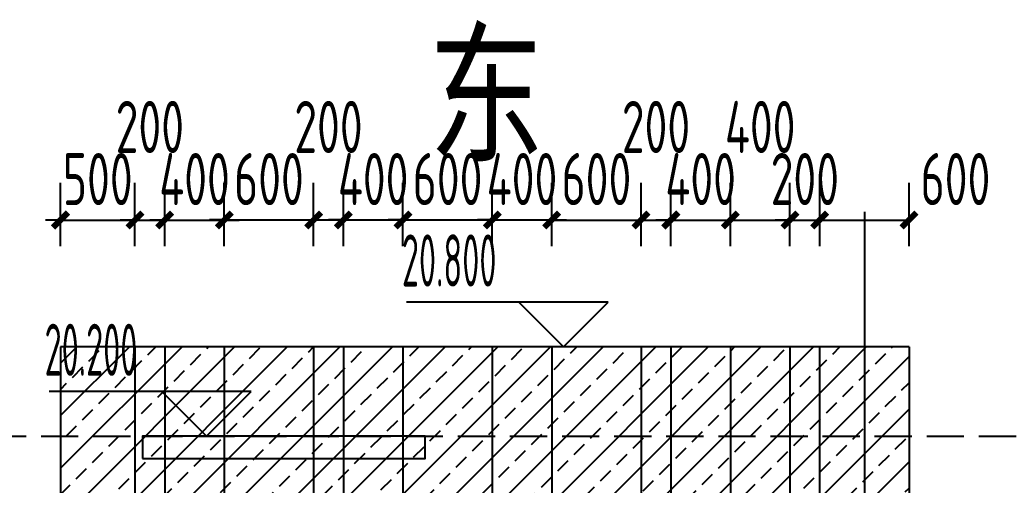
# Model space of a CAD drawing. Extents: x -863035 to 270371, y -8918 to 240488.
# Drawn here: x -33060 to -26369, y 131485 to 134610 of the extents above; entities that cross this region are included whole.
import ezdxf

# ---------------------------------------------------------------- set-up
doc = ezdxf.new("R2010")
doc.units = 0
doc.header["$LTSCALE"] = 1000
doc.header["$MEASUREMENT"] = 0
doc.linetypes.add('DASH', pattern=[0.35, 0.25, -0.1])
for name, color, linetype in [('01-标注_尺寸', 124, 'Continuous'), ('01-标注_标高', 200, 'Continuous'), ('02-TEXT_标注', 130, 'Continuous'), ('05-填充_156', 156, 'Continuous'), ('A-C_窗', 140, 'Continuous'), ('A_AXIS-轴线', 36, 'Continuous'), ('E-墙面分格', 146, 'Continuous'), ('E-立面轮廓', 241, 'Continuous')]:
    doc.layers.add(name, color=color, linetype=linetype)
doc.layers.add('04-不打印_辅助线', color=165, linetype='Continuous', plot=False)
doc.styles.add('_TCH_DIM', font='ROS1', dxfattribs={"width": 0.75, "bigfont": 'JD'})
doc.styles.add('_TCH_DIM_T3', font='ROS1', dxfattribs={"width": 0.75, "bigfont": 'JD'})
doc.styles.add('_TCH_LABEL', font='', dxfattribs={"width": 0.75})
doc.styles.get('_TCH_LABEL').set_extended_font_data('SimSun')
doc.dimstyles.new('_TCH_ARCH&&100', dxfattribs={"dimtxt": 350, "dimasz": 100, "dimexe": 250, "dimexo": 300, "dimgap": 100, "dimtad": 1, "dimdec": 0, "dimzin": 0, "dimdsep": 46, "dimtxsty": '_TCH_DIM_T3', "dimblk": 'ARCHTICK', "dimcen": 0.09, "dimclrt": 7, "dimazin": 2, "dimtfac": 1, "dimtdec": 0, "dimtix": 1, "dimtmove": 2, "dimatfit": 3, "dimfxl": 0, "dimtolj": 1, "dimtzin": 0, "dimarcsym": 0})

# ---------------------------------------------------------------- blocks, each defined once
blk = doc.blocks.new('*U127')
at = {"layer": 'E-墙面分格'}
for p, q in [((-2550, 1550), (-2550, 0)), ((-2050, 1550), (-2050, 0)), ((-1850, 1550), (-1850, 0)), ((-1450, 1550), (-1450, 0)), ((-850, 1550), (-850, 0)), ((-650, 1550), (-650, 0)), ((-250, 1550), (-250, 0)), ((350, 1550), (350, 0)), ((750, 1550), (750, 0)), ((1350, 1550), (1350, 0)), ((1550, 1550), (1550, 0)), ((1950, 1550), (1950, 0)), ((2350, 1550), (2350, 0)), ((2550, 0), (2550, 1550)), ((-2550, 0), (-2550, -1550)), ((-2250, 0), (-2250, -1550)), ((-1850, 0), (-1850, -1550)), ((-1650, 0), (-1650, -1550)), ((-1050, 0), (-1050, -1550)), ((-850, 0), (-850, -1550)), ((-450, 0), (-450, -1550)), ((-50, 0), (-50, -1550)), ((550, 0), (550, -1550)), ((750, 0), (750, -1550)), ((1150, 0), (1150, -1550)), ((1750, 0), (1750, -1550)), ((1950, 0), (1950, -1550)), ((2550, 0), (2550, -1550))]:
    blk.add_line(p, q, dxfattribs=at)
blk = doc.blocks.new('*U128')
at = {"layer": 'A-C_窗', "color": 0, "linetype": 'ByBlock', "lineweight": -2, "transparency": 16777216}
blk.add_blockref('*U127', (0, 0), dxfattribs=at)
blk = doc.blocks.new('fgawewatr')
at = {"layer": 'A-C_窗'}
blk.add_lwpolyline([(328374.3, -157205.4), (330274.3, -157205.4), (330274.3, -157055.4), (328374.3, -157055.4)], close=True, dxfattribs=at)
blk = doc.blocks.new('_ArchTick')
at = {"color": 0, "linetype": 'ByBlock', "const_width": 0.4}
blk.add_lwpolyline([(-0.5, -0.5), (0.5, 0.5)], dxfattribs=at)
blk = doc.blocks.new('*D1596')
at = {"layer": '01-标注_尺寸', "color": 0, "lineweight": -2, "transparency": 16777216}
for p, q in [((-32787.7, 133091.2), (-32787.7, 133516.2)), ((-32287.7, 133091.2), (-32287.7, 133516.2)), ((-32787.7, 133266.2), (-32887.7, 133266.2)), ((-32787.7, 133266.2), (-32287.7, 133266.2)), ((-32287.7, 133266.2), (-32187.7, 133266.2))]:
    blk.add_line(p, q, dxfattribs=at)
at = {"layer": 'Defpoints', "color": 0, "transparency": 16777216}
for p in [(-32287.7, 133266.2), (-32787.7, 132791.2), (-32287.7, 132791.2)]:
    blk.add_point(p, dxfattribs=at)
at = {"layer": '01-标注_尺寸', "color": 0, "lineweight": -2, "transparency": 16777216, "xscale": 100, "yscale": 100, "zscale": 100}
blk.add_blockref('_ArchTick', (-32787.7, 133266.2), dxfattribs=at)
at = {"layer": '01-标注_尺寸', "color": 0, "lineweight": -2, "transparency": 16777216, "xscale": 100, "yscale": 100, "zscale": 100, "rotation": 180}
blk.add_blockref('_ArchTick', (-32287.7, 133266.2), dxfattribs=at)
at = {"layer": '01-标注_尺寸', "color": 7, "transparency": 16777216, "insert": (-32537.7, 133541.2), "char_height": 350, "attachment_point": 5, "style": '_TCH_DIM_T3'}
blk.add_mtext('\\A1;500', dxfattribs=at)
blk = doc.blocks.new('*D1597')
at = {"layer": '01-标注_尺寸', "color": 0, "lineweight": -2, "transparency": 16777216}
for p, q in [((-32287.7, 133091.2), (-32287.7, 133516.2)), ((-32087.7, 133091.2), (-32087.7, 133516.2)), ((-32287.7, 133266.2), (-32387.7, 133266.2)), ((-32287.7, 133266.2), (-32087.7, 133266.2)), ((-32087.7, 133266.2), (-31987.7, 133266.2))]:
    blk.add_line(p, q, dxfattribs=at)
at = {"layer": 'Defpoints', "color": 0, "transparency": 16777216}
for p in [(-32087.7, 133266.2), (-32287.7, 132791.2), (-32087.7, 132791.2)]:
    blk.add_point(p, dxfattribs=at)
at = {"layer": '01-标注_尺寸', "color": 0, "lineweight": -2, "transparency": 16777216, "xscale": 100, "yscale": 100, "zscale": 100}
blk.add_blockref('_ArchTick', (-32287.7, 133266.2), dxfattribs=at)
at = {"layer": '01-标注_尺寸', "color": 0, "lineweight": -2, "transparency": 16777216, "xscale": 100, "yscale": 100, "zscale": 100, "rotation": 180}
blk.add_blockref('_ArchTick', (-32087.7, 133266.2), dxfattribs=at)
at = {"layer": '01-标注_尺寸', "color": 7, "transparency": 16777216, "insert": (-32187.7, 133891.2), "char_height": 350, "attachment_point": 5, "style": '_TCH_DIM_T3'}
blk.add_mtext('\\A1;200', dxfattribs=at)
blk = doc.blocks.new('*D1598')
at = {"layer": '01-标注_尺寸', "color": 0, "lineweight": -2, "transparency": 16777216}
for p, q in [((-32087.7, 133091.2), (-32087.7, 133516.2)), ((-31687.7, 133091.2), (-31687.7, 133516.2)), ((-32087.7, 133266.2), (-32187.7, 133266.2)), ((-32087.7, 133266.2), (-31687.7, 133266.2)), ((-31687.7, 133266.2), (-31587.7, 133266.2))]:
    blk.add_line(p, q, dxfattribs=at)
at = {"layer": 'Defpoints', "color": 0, "transparency": 16777216}
for p in [(-31687.7, 133266.2), (-32087.7, 132791.2), (-31687.7, 132791.2)]:
    blk.add_point(p, dxfattribs=at)
at = {"layer": '01-标注_尺寸', "color": 0, "lineweight": -2, "transparency": 16777216, "xscale": 100, "yscale": 100, "zscale": 100}
blk.add_blockref('_ArchTick', (-32087.7, 133266.2), dxfattribs=at)
at = {"layer": '01-标注_尺寸', "color": 0, "lineweight": -2, "transparency": 16777216, "xscale": 100, "yscale": 100, "zscale": 100, "rotation": 180}
blk.add_blockref('_ArchTick', (-31687.7, 133266.2), dxfattribs=at)
at = {"layer": '01-标注_尺寸', "color": 7, "transparency": 16777216, "insert": (-31887.7, 133541.2), "char_height": 350, "attachment_point": 5, "style": '_TCH_DIM_T3'}
blk.add_mtext('\\A1;400', dxfattribs=at)
blk = doc.blocks.new('*D1599')
at = {"layer": '01-标注_尺寸', "color": 0, "lineweight": -2, "transparency": 16777216}
for p, q in [((-31687.72138, 133091.23498), (-31687.72138, 133516.23498)), ((-31087.72138, 133091.23498), (-31087.72138, 133516.23498)), ((-31687.72138, 133266.23498), (-31787.72138, 133266.23498)), ((-31687.72138, 133266.23498), (-31087.72138, 133266.23498)), ((-31087.72138, 133266.23498), (-30987.72138, 133266.23498))]:
    blk.add_line(p, q, dxfattribs=at)
at = {"layer": 'Defpoints', "color": 0, "transparency": 16777216}
for p in [(-31087.72138, 133266.23498), (-31687.72138, 132791.23498), (-31087.72138, 132791.23498)]:
    blk.add_point(p, dxfattribs=at)
at = {"layer": '01-标注_尺寸', "color": 0, "lineweight": -2, "transparency": 16777216, "xscale": 100, "yscale": 100, "zscale": 100}
blk.add_blockref('_ArchTick', (-31687.72138, 133266.23498), dxfattribs=at)
at = {"layer": '01-标注_尺寸', "color": 0, "lineweight": -2, "transparency": 16777216, "xscale": 100, "yscale": 100, "zscale": 100, "rotation": 180}
blk.add_blockref('_ArchTick', (-31087.72138, 133266.23498), dxfattribs=at)
at = {"layer": '01-标注_尺寸', "color": 7, "transparency": 16777216, "insert": (-31387.72138, 133541.23498), "char_height": 350, "attachment_point": 5, "style": '_TCH_DIM_T3'}
blk.add_mtext('\\A1;600', dxfattribs=at)
blk = doc.blocks.new('*D1600')
at = {"layer": '01-标注_尺寸', "color": 0, "lineweight": -2, "transparency": 16777216}
for p, q in [((-31087.72138, 133091.23498), (-31087.72138, 133516.23498)), ((-30887.72138, 133091.23498), (-30887.72138, 133516.23498)), ((-31087.72138, 133266.23498), (-30887.72138, 133266.23498))]:
    blk.add_line(p, q, dxfattribs=at)
at = {"layer": 'Defpoints', "color": 0, "transparency": 16777216}
for p in [(-30887.72138, 133266.23498), (-31087.72138, 132791.23498), (-30887.72138, 132791.23498)]:
    blk.add_point(p, dxfattribs=at)
at = {"layer": '01-标注_尺寸', "color": 0, "lineweight": -2, "transparency": 16777216, "xscale": 100, "yscale": 100, "zscale": 100, "rotation": 180}
blk.add_blockref('_ArchTick', (-31087.72138, 133266.23498), dxfattribs=at)
at = {"layer": '01-标注_尺寸', "color": 0, "lineweight": -2, "transparency": 16777216, "xscale": 100, "yscale": 100, "zscale": 100}
blk.add_blockref('_ArchTick', (-30887.72138, 133266.23498), dxfattribs=at)
at = {"layer": '01-标注_尺寸', "color": 7, "transparency": 16777216, "insert": (-30987.72138, 133891.23498), "char_height": 350, "attachment_point": 5, "style": '_TCH_DIM_T3'}
blk.add_mtext('\\A1;200', dxfattribs=at)
blk = doc.blocks.new('*D1601')
at = {"layer": '01-标注_尺寸', "color": 0, "lineweight": -2, "transparency": 16777216}
for p, q in [((-30887.72138, 133091.23498), (-30887.72138, 133516.23498)), ((-30487.72138, 133091.23498), (-30487.72138, 133516.23498)), ((-30887.72138, 133266.23498), (-30987.72138, 133266.23498)), ((-30887.72138, 133266.23498), (-30487.72138, 133266.23498)), ((-30487.72138, 133266.23498), (-30387.72138, 133266.23498))]:
    blk.add_line(p, q, dxfattribs=at)
at = {"layer": 'Defpoints', "color": 0, "transparency": 16777216}
for p in [(-30487.72138, 133266.23498), (-30887.72138, 132791.23498), (-30487.72138, 132791.23498)]:
    blk.add_point(p, dxfattribs=at)
at = {"layer": '01-标注_尺寸', "color": 0, "lineweight": -2, "transparency": 16777216, "xscale": 100, "yscale": 100, "zscale": 100}
blk.add_blockref('_ArchTick', (-30887.72138, 133266.23498), dxfattribs=at)
at = {"layer": '01-标注_尺寸', "color": 0, "lineweight": -2, "transparency": 16777216, "xscale": 100, "yscale": 100, "zscale": 100, "rotation": 180}
blk.add_blockref('_ArchTick', (-30487.72138, 133266.23498), dxfattribs=at)
at = {"layer": '01-标注_尺寸', "color": 7, "transparency": 16777216, "insert": (-30687.72138, 133541.23498), "char_height": 350, "attachment_point": 5, "style": '_TCH_DIM_T3'}
blk.add_mtext('\\A1;400', dxfattribs=at)
blk = doc.blocks.new('*D1602')
at = {"layer": '01-标注_尺寸', "color": 0, "lineweight": -2, "transparency": 16777216}
for p, q in [((-30487.72138, 133091.23498), (-30487.72138, 133516.23498)), ((-29887.72138, 133091.23498), (-29887.72138, 133516.23498)), ((-30487.72138, 133266.23498), (-30587.72138, 133266.23498)), ((-30487.72138, 133266.23498), (-29887.72138, 133266.23498)), ((-29887.72138, 133266.23498), (-29787.72138, 133266.23498))]:
    blk.add_line(p, q, dxfattribs=at)
at = {"layer": 'Defpoints', "color": 0, "transparency": 16777216}
for p in [(-29887.72138, 133266.23498), (-30487.72138, 132791.23498), (-29887.72138, 132791.23498)]:
    blk.add_point(p, dxfattribs=at)
at = {"layer": '01-标注_尺寸', "color": 0, "lineweight": -2, "transparency": 16777216, "xscale": 100, "yscale": 100, "zscale": 100}
blk.add_blockref('_ArchTick', (-30487.72138, 133266.23498), dxfattribs=at)
at = {"layer": '01-标注_尺寸', "color": 0, "lineweight": -2, "transparency": 16777216, "xscale": 100, "yscale": 100, "zscale": 100, "rotation": 180}
blk.add_blockref('_ArchTick', (-29887.72138, 133266.23498), dxfattribs=at)
at = {"layer": '01-标注_尺寸', "color": 7, "transparency": 16777216, "insert": (-30187.72138, 133541.23498), "char_height": 350, "attachment_point": 5, "style": '_TCH_DIM_T3'}
blk.add_mtext('\\A1;600', dxfattribs=at)
blk = doc.blocks.new('*D1603')
at = {"layer": '01-标注_尺寸', "color": 0, "lineweight": -2, "transparency": 16777216}
for p, q in [((-29887.72138, 133091.23498), (-29887.72138, 133516.23498)), ((-29487.72138, 133091.23498), (-29487.72138, 133516.23498)), ((-29887.72138, 133266.23498), (-29987.72138, 133266.23498)), ((-29887.72138, 133266.23498), (-29487.72138, 133266.23498)), ((-29487.72138, 133266.23498), (-29387.72138, 133266.23498))]:
    blk.add_line(p, q, dxfattribs=at)
at = {"layer": 'Defpoints', "color": 0, "transparency": 16777216}
for p in [(-29487.72138, 133266.23498), (-29887.72138, 132791.23498), (-29487.72138, 132791.23498)]:
    blk.add_point(p, dxfattribs=at)
at = {"layer": '01-标注_尺寸', "color": 0, "lineweight": -2, "transparency": 16777216, "xscale": 100, "yscale": 100, "zscale": 100}
blk.add_blockref('_ArchTick', (-29887.72138, 133266.23498), dxfattribs=at)
at = {"layer": '01-标注_尺寸', "color": 0, "lineweight": -2, "transparency": 16777216, "xscale": 100, "yscale": 100, "zscale": 100, "rotation": 180}
blk.add_blockref('_ArchTick', (-29487.72138, 133266.23498), dxfattribs=at)
at = {"layer": '01-标注_尺寸', "color": 7, "transparency": 16777216, "insert": (-29687.72138, 133541.23498), "char_height": 350, "attachment_point": 5, "style": '_TCH_DIM_T3'}
blk.add_mtext('\\A1;400', dxfattribs=at)
blk = doc.blocks.new('*D1604')
at = {"layer": '01-标注_尺寸', "color": 0, "lineweight": -2, "transparency": 16777216}
for p, q in [((-29487.7, 133091.2), (-29487.7, 133516.2)), ((-28887.7, 133091.2), (-28887.7, 133516.2)), ((-29487.7, 133266.2), (-29587.7, 133266.2)), ((-29487.7, 133266.2), (-28887.7, 133266.2)), ((-28887.7, 133266.2), (-28787.7, 133266.2))]:
    blk.add_line(p, q, dxfattribs=at)
at = {"layer": 'Defpoints', "color": 0, "transparency": 16777216}
for p in [(-28887.7, 133266.2), (-29487.7, 132791.2), (-28887.7, 132791.2)]:
    blk.add_point(p, dxfattribs=at)
at = {"layer": '01-标注_尺寸', "color": 0, "lineweight": -2, "transparency": 16777216, "xscale": 100, "yscale": 100, "zscale": 100}
blk.add_blockref('_ArchTick', (-29487.7, 133266.2), dxfattribs=at)
at = {"layer": '01-标注_尺寸', "color": 0, "lineweight": -2, "transparency": 16777216, "xscale": 100, "yscale": 100, "zscale": 100, "rotation": 180}
blk.add_blockref('_ArchTick', (-28887.7, 133266.2), dxfattribs=at)
at = {"layer": '01-标注_尺寸', "color": 7, "transparency": 16777216, "insert": (-29187.7, 133541.2), "char_height": 350, "attachment_point": 5, "style": '_TCH_DIM_T3'}
blk.add_mtext('\\A1;600', dxfattribs=at)
blk = doc.blocks.new('*D1605')
at = {"layer": '01-标注_尺寸', "color": 0, "lineweight": -2, "transparency": 16777216}
for p, q in [((-28887.7, 133091.2), (-28887.7, 133516.2)), ((-28687.7, 133091.2), (-28687.7, 133516.2)), ((-28887.7, 133266.2), (-28687.7, 133266.2))]:
    blk.add_line(p, q, dxfattribs=at)
at = {"layer": 'Defpoints', "color": 0, "transparency": 16777216}
for p in [(-28687.7, 133266.2), (-28887.7, 132791.2), (-28687.7, 132791.2)]:
    blk.add_point(p, dxfattribs=at)
at = {"layer": '01-标注_尺寸', "color": 0, "lineweight": -2, "transparency": 16777216, "xscale": 100, "yscale": 100, "zscale": 100, "rotation": 180}
blk.add_blockref('_ArchTick', (-28887.7, 133266.2), dxfattribs=at)
at = {"layer": '01-标注_尺寸', "color": 0, "lineweight": -2, "transparency": 16777216, "xscale": 100, "yscale": 100, "zscale": 100}
blk.add_blockref('_ArchTick', (-28687.7, 133266.2), dxfattribs=at)
at = {"layer": '01-标注_尺寸', "color": 7, "transparency": 16777216, "insert": (-28787.7, 133891.2), "char_height": 350, "attachment_point": 5, "style": '_TCH_DIM_T3'}
blk.add_mtext('\\A1;200', dxfattribs=at)
blk = doc.blocks.new('*D1606')
at = {"layer": '01-标注_尺寸', "color": 0, "lineweight": -2, "transparency": 16777216}
for p, q in [((-28687.7, 133091.2), (-28687.7, 133516.2)), ((-28287.7, 133091.2), (-28287.7, 133516.2)), ((-28687.7, 133266.2), (-28787.7, 133266.2)), ((-28687.7, 133266.2), (-28287.7, 133266.2)), ((-28287.7, 133266.2), (-28187.7, 133266.2))]:
    blk.add_line(p, q, dxfattribs=at)
at = {"layer": 'Defpoints', "color": 0, "transparency": 16777216}
for p in [(-28287.7, 133266.2), (-28687.7, 132791.2), (-28287.7, 132791.2)]:
    blk.add_point(p, dxfattribs=at)
at = {"layer": '01-标注_尺寸', "color": 0, "lineweight": -2, "transparency": 16777216, "xscale": 100, "yscale": 100, "zscale": 100}
blk.add_blockref('_ArchTick', (-28687.7, 133266.2), dxfattribs=at)
at = {"layer": '01-标注_尺寸', "color": 0, "lineweight": -2, "transparency": 16777216, "xscale": 100, "yscale": 100, "zscale": 100, "rotation": 180}
blk.add_blockref('_ArchTick', (-28287.7, 133266.2), dxfattribs=at)
at = {"layer": '01-标注_尺寸', "color": 7, "transparency": 16777216, "insert": (-28487.7, 133541.2), "char_height": 350, "attachment_point": 5, "style": '_TCH_DIM_T3'}
blk.add_mtext('\\A1;400', dxfattribs=at)
blk = doc.blocks.new('*D1607')
at = {"layer": '01-标注_尺寸', "color": 0, "lineweight": -2, "transparency": 16777216}
for p, q in [((-28287.7, 133091.2), (-28287.7, 133516.2)), ((-27887.7, 133091.2), (-27887.7, 133516.2)), ((-28287.7, 133266.2), (-27887.7, 133266.2))]:
    blk.add_line(p, q, dxfattribs=at)
at = {"layer": 'Defpoints', "color": 0, "transparency": 16777216}
for p in [(-27887.7, 133266.2), (-28287.7, 132791.2), (-27887.7, 132791.2)]:
    blk.add_point(p, dxfattribs=at)
at = {"layer": '01-标注_尺寸', "color": 0, "lineweight": -2, "transparency": 16777216, "xscale": 100, "yscale": 100, "zscale": 100, "rotation": 180}
blk.add_blockref('_ArchTick', (-28287.7, 133266.2), dxfattribs=at)
at = {"layer": '01-标注_尺寸', "color": 0, "lineweight": -2, "transparency": 16777216, "xscale": 100, "yscale": 100, "zscale": 100}
blk.add_blockref('_ArchTick', (-27887.7, 133266.2), dxfattribs=at)
at = {"layer": '01-标注_尺寸', "color": 7, "transparency": 16777216, "insert": (-28087.7, 133891.2), "char_height": 350, "attachment_point": 5, "style": '_TCH_DIM_T3'}
blk.add_mtext('\\A1;400', dxfattribs=at)
blk = doc.blocks.new('*D1608')
at = {"layer": '01-标注_尺寸', "color": 0, "lineweight": -2, "transparency": 16777216}
for p, q in [((-27887.7, 133091.2), (-27887.7, 133516.2)), ((-27687.7, 133091.2), (-27687.7, 133516.2)), ((-27887.7, 133266.2), (-27987.7, 133266.2)), ((-27887.7, 133266.2), (-27687.7, 133266.2)), ((-27687.7, 133266.2), (-27587.7, 133266.2))]:
    blk.add_line(p, q, dxfattribs=at)
at = {"layer": 'Defpoints', "color": 0, "transparency": 16777216}
for p in [(-27687.7, 133266.2), (-27887.7, 132791.2), (-27687.7, 132791.2)]:
    blk.add_point(p, dxfattribs=at)
at = {"layer": '01-标注_尺寸', "color": 0, "lineweight": -2, "transparency": 16777216, "xscale": 100, "yscale": 100, "zscale": 100}
blk.add_blockref('_ArchTick', (-27887.7, 133266.2), dxfattribs=at)
at = {"layer": '01-标注_尺寸', "color": 0, "lineweight": -2, "transparency": 16777216, "xscale": 100, "yscale": 100, "zscale": 100, "rotation": 180}
blk.add_blockref('_ArchTick', (-27687.7, 133266.2), dxfattribs=at)
at = {"layer": '01-标注_尺寸', "color": 7, "transparency": 16777216, "insert": (-27787.7, 133541.2), "char_height": 350, "attachment_point": 5, "style": '_TCH_DIM_T3'}
blk.add_mtext('\\A1;200', dxfattribs=at)
blk = doc.blocks.new('*D1609')
at = {"layer": '01-标注_尺寸', "color": 0, "lineweight": -2, "transparency": 16777216}
for p, q in [((-27687.7, 133091.2), (-27687.7, 133516.2)), ((-27087.7, 133091.2), (-27087.7, 133516.2)), ((-27687.7, 133266.2), (-27087.7, 133266.2))]:
    blk.add_line(p, q, dxfattribs=at)
at = {"layer": 'Defpoints', "color": 0, "transparency": 16777216}
for p in [(-27087.7, 133266.2), (-27687.7, 132791.2), (-27087.7, 132791.2)]:
    blk.add_point(p, dxfattribs=at)
at = {"layer": '01-标注_尺寸', "color": 0, "lineweight": -2, "transparency": 16777216, "xscale": 100, "yscale": 100, "zscale": 100, "rotation": 180}
blk.add_blockref('_ArchTick', (-27687.7, 133266.2), dxfattribs=at)
at = {"layer": '01-标注_尺寸', "color": 0, "lineweight": -2, "transparency": 16777216, "xscale": 100, "yscale": 100, "zscale": 100}
blk.add_blockref('_ArchTick', (-27087.7, 133266.2), dxfattribs=at)
at = {"layer": '01-标注_尺寸', "color": 7, "transparency": 16777216, "insert": (-26775.7, 133541.2), "char_height": 350, "attachment_point": 5, "style": '_TCH_DIM_T3'}
blk.add_mtext('\\A1;600', dxfattribs=at)

msp = doc.modelspace()

# ---------------------------------------------------------------- hatches: boundary and pattern name
at = {"layer": '05-填充_156'}
h = msp.add_hatch(dxfattribs=at)
h.set_pattern_fill('天然石材', color=256, scale=50)
h.set_pattern_definition([(45, (-344945.48, 288959.47), (-176.77677, 176.77677), []), (45, (-344858.55, 288869.72), (-176.77677, 176.77677), [98.68425, -56.391])])
h.paths.add_polyline_path([(-32787.7, 129314.3), (-27087.7, 129314.3), (-27087.7, 132414.3), (-32787.7, 132414.3)])

# ---------------------------------------------------------------- linework, layer by layer
at = {"layer": '01-标注_标高'}
for p, q in [((-29108.1, 132714.3), (-30464.6, 132714.3)), ((-29408.1, 132414.3), (-29708.1, 132714.3)), ((-29408.1, 132414.3), (-29108.1, 132714.3)), ((-28687.7, 132414.3), (-29708.1, 132414.3)), ((-31508.1, 132114.3), (-32864.6, 132114.3)), ((-31808.1, 131814.3), (-32108.1, 132114.3)), ((-31808.1, 131814.3), (-31508.1, 132114.3))]:
    msp.add_line(p, q, dxfattribs=at)
at = {"layer": '04-不打印_辅助线', "linetype": 'DASH'}
msp.add_line((-57068.7, 131814.3), (-12122.7, 131814.3), dxfattribs=at)
at = {"layer": 'A_AXIS-轴线', "ltscale": 0.4}
msp.add_line((-27387.7, 133322.2), (-27387.7, 128744.5), dxfattribs=at)
at = {"layer": 'E-立面轮廓'}
for p, q in [((-27087.7, 132414.3), (-32787.7, 132414.3)), ((-32787.7, 132414.3), (-32787.7, 129014.3)), ((-27087.7, 132414.3), (-27087.7, 129014.3))]:
    msp.add_line(p, q, dxfattribs=at)

# ---------------------------------------------------------------- block references
at = {"layer": 'A-C_窗'}
for name, p in [('*U128', (-30237.7, 130864.3)), ('fgawewatr', (-360612, 288869.7))]:
    msp.add_blockref(name, p, dxfattribs=at)

# ---------------------------------------------------------------- texts
at = {"layer": '02-TEXT_标注', "style": '_TCH_DIM', "width": 0.5625}
for s, p in [('20.800', (-30494.6, 132819.3)), ('20.200', (-32894.6, 132219.3))]:
    msp.add_text(s, height=350, dxfattribs=at).set_placement(p)
at = {"layer": '04-不打印_辅助线', "style": '_TCH_LABEL', "width": 0.75}
msp.add_text('东', height=759.5, dxfattribs=at).set_placement((-30315.8, 133734))

# ---------------------------------------------------------------- dimensions: what is measured, and where the dimension line sits
at = {"layer": '01-标注_尺寸'}
for base, p1, p2, picture, middle in [((-32087.7, 133266.2), (-32287.7, 132791.2), (-32087.7, 132791.2), '*D1597', (-32187.7, 133891.2)), ((-30887.7, 133266.2), (-31087.7, 132791.2), (-30887.7, 132791.2), '*D1600', (-30987.7, 133891.2)), ((-28687.7, 133266.2), (-28887.7, 132791.2), (-28687.7, 132791.2), '*D1605', (-28787.7, 133891.2)), ((-27887.7, 133266.2), (-28287.7, 132791.2), (-27887.7, 132791.2), '*D1607', (-28087.7, 133891.2)), ((-27087.7, 133266.2), (-27687.7, 132791.2), (-27087.7, 132791.2), '*D1609', (-26775.7, 133541.2))]:
    dim = msp.add_linear_dim(base=base, p1=p1, p2=p2, angle=0, dimstyle='_TCH_ARCH&&100', dxfattribs=at)
    dim.commit()
    dim.dimension.update_dxf_attribs({"geometry": picture, "text_midpoint": middle, "dimtype": 161})
for p1, p2, picture, middle in [((-32787.7, 132791.2), (-32287.7, 132791.2), '*D1596', (-32537.7, 133541.2)), ((-32087.7, 132791.2), (-31687.7, 132791.2), '*D1598', (-31887.7, 133541.2)), ((-31687.7, 132791.2), (-31087.7, 132791.2), '*D1599', (-31387.7, 133541.2)), ((-30887.7, 132791.2), (-30487.7, 132791.2), '*D1601', (-30687.7, 133541.2)), ((-30487.7, 132791.2), (-29887.7, 132791.2), '*D1602', (-30187.7, 133541.2)), ((-29887.7, 132791.2), (-29487.7, 132791.2), '*D1603', (-29687.7, 133541.2)), ((-29487.7, 132791.2), (-28887.7, 132791.2), '*D1604', (-29187.7, 133541.2)), ((-28687.7, 132791.2), (-28287.7, 132791.2), '*D1606', (-28487.7, 133541.2)), ((-27887.7, 132791.2), (-27687.7, 132791.2), '*D1608', (-27787.7, 133541.2))]:
    dim = msp.add_aligned_dim(p1=p1, p2=p2, distance=475, dimstyle='_TCH_ARCH&&100', dxfattribs=at)
    dim.commit()
    dim.dimension.update_dxf_attribs({"geometry": picture, "text_midpoint": middle})

doc.saveas('drawing.dxf')
